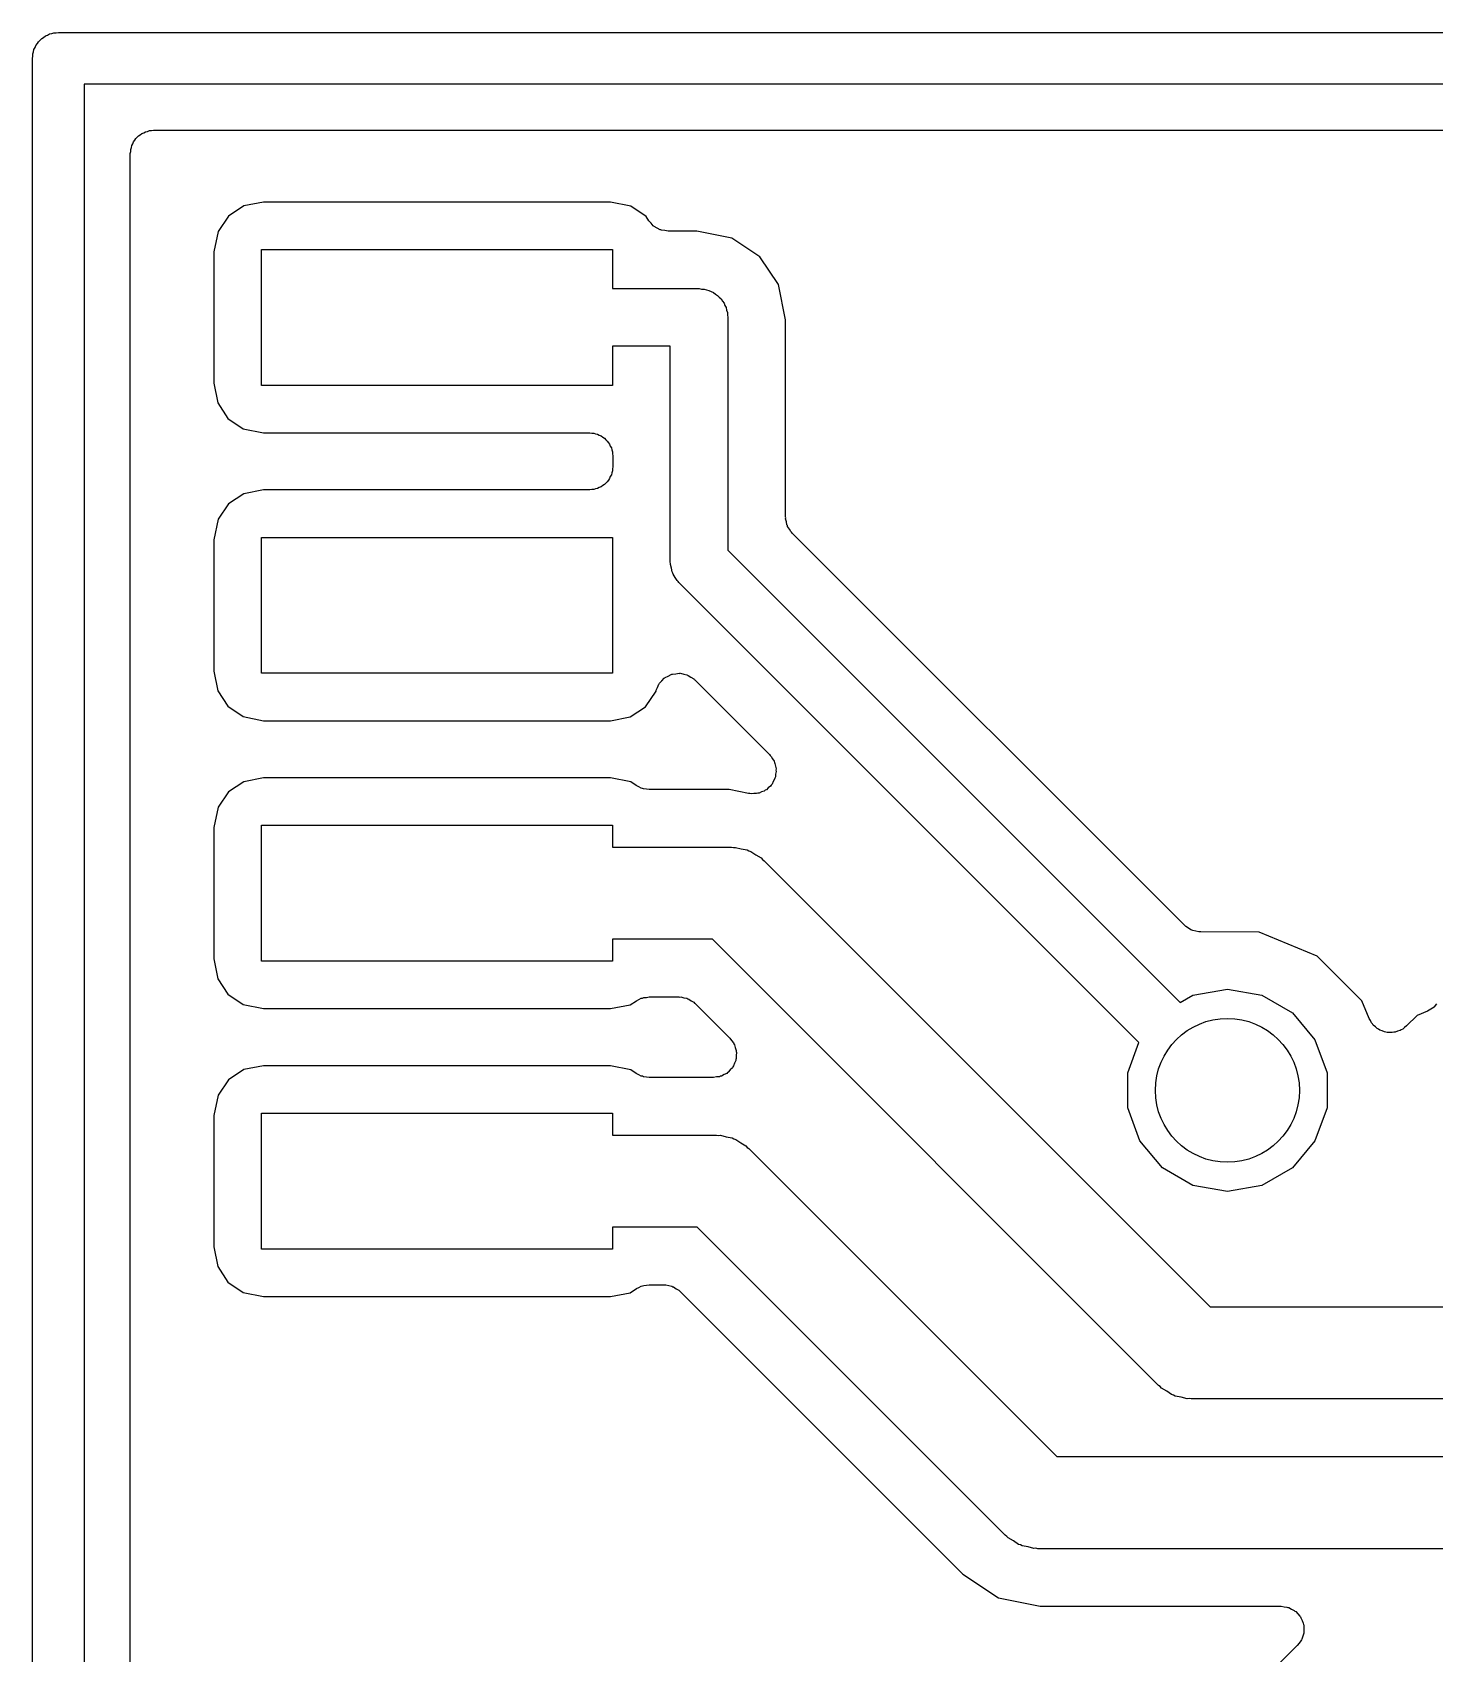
# Model space of a CAD drawing. Extents: x 25.3 to 49.5, y -85 to -25.3.
# Drawn here: x 25.29 to 31.47, y -32.44 to -25.29 of the extents above; entities that cross this region are included whole.
import ezdxf

# ---------------------------------------------------------------- set-up
doc = ezdxf.new("R2010")
doc.units = 0
doc.header["$MEASUREMENT"] = 0
doc.layers.add('BLACK', color=7, linetype='CONTINUOUS')

msp = doc.modelspace()

# ---------------------------------------------------------------- linework, layer by layer
at = {"layer": 'Black'}
for p, q in [((25.3201, -25.3201), (25.3265, -25.3124)), ((25.3265, -25.3124), (25.3352, -25.3074)), ((25.3352, -25.3074), (25.3428, -25.301)), ((25.3428, -25.301), (25.3522, -25.2976)), ((25.3522, -25.2976), (25.3609, -25.2926)), ((25.3609, -25.2926), (25.3708, -25.2909)), ((25.3708, -25.2909), (25.3802, -25.2874)), ((25.3802, -25.2874), (25.3902, -25.2874)), ((25.3902, -25.2874), (25.4, -25.2857)), ((25.4, -25.2857), (49.3649, -25.2857)), ((25.2874, -25.3802), (25.2909, -25.3708)), ((25.2874, -25.3902), (25.2874, -25.3802)), ((25.2909, -25.3708), (25.2926, -25.3609)), ((25.2926, -25.3609), (25.2976, -25.3522)), ((25.2976, -25.3522), (25.301, -25.3428)), ((25.301, -25.3428), (25.3074, -25.3352)), ((25.3074, -25.3352), (25.3124, -25.3265)), ((25.3124, -25.3265), (25.3201, -25.3201)), ((25.2857, -25.4), (25.2874, -25.3902)), ((25.2857, -84.836), (25.2857, -25.4)), ((49.2506, -25.5143), (25.5143, -25.5143)), ((25.5143, -25.5143), (25.5143, -84.7217)), ((25.7481, -25.7481), (25.7538, -25.7413)), ((25.7538, -25.7413), (25.7615, -25.7368)), ((25.7615, -25.7368), (25.7683, -25.7311)), ((25.7683, -25.7311), (25.7767, -25.7281)), ((25.7767, -25.7281), (25.7844, -25.7236)), ((25.7844, -25.7236), (25.7931, -25.7221)), ((25.7931, -25.7221), (25.8015, -25.719)), ((25.8015, -25.719), (25.8103, -25.719)), ((25.8103, -25.719), (25.8191, -25.7175)), ((25.8191, -25.7175), (47.0179, -25.7175)), ((25.7175, -25.8191), (25.719, -25.8103)), ((25.719, -25.8015), (25.7221, -25.7931)), ((25.719, -25.8103), (25.719, -25.8015)), ((25.7221, -25.7931), (25.7236, -25.7844)), ((25.7236, -25.7844), (25.7281, -25.7767)), ((25.7281, -25.7767), (25.7311, -25.7683)), ((25.7311, -25.7683), (25.7368, -25.7615)), ((25.7368, -25.7615), (25.7413, -25.7538)), ((25.7413, -25.7538), (25.7481, -25.7481)), ((25.7175, -33.6993), (25.7175, -25.8191)), ((26.1498, -26.0959), (26.1043, -26.1634)), ((26.2182, -26.051), (26.1498, -26.0959)), ((26.3052, -26.0341), (26.2182, -26.051)), ((27.8347, -26.0341), (26.3052, -26.0341)), ((27.9247, -26.0521), (27.8347, -26.0341)), ((27.9922, -26.0977), (27.9247, -26.0521)), ((28.0043, -26.1162), (27.9922, -26.0977)), ((26.1043, -26.1634), (26.0862, -26.2534)), ((28.0144, -26.1269), (28.0043, -26.1162)), ((28.0239, -26.1382), (28.0144, -26.1269)), ((28.0265, -26.1397), (28.0239, -26.1382)), ((28.0285, -26.1419), (28.0265, -26.1397)), ((28.0417, -26.1485), (28.0285, -26.1419)), ((28.0545, -26.1559), (28.0417, -26.1485)), ((28.0574, -26.1564), (28.0545, -26.1559)), ((28.06, -26.1577), (28.0574, -26.1564)), ((28.0747, -26.1594), (28.06, -26.1577)), ((28.0892, -26.162), (28.0747, -26.1594)), ((28.2161, -26.162), (28.0892, -26.162)), ((28.3711, -26.1928), (28.2161, -26.162)), ((26.2954, -26.8427), (26.2954, -26.2433)), ((26.2954, -26.2433), (27.8448, -26.2433)), ((27.8448, -26.2433), (27.8448, -26.416)), ((28.4941, -26.275), (28.3711, -26.1928)), ((26.0862, -26.2534), (26.0862, -26.833)), ((28.5763, -26.398), (28.4941, -26.275)), ((27.8448, -26.416), (28.2261, -26.416)), ((28.2261, -26.416), (28.237, -26.4179)), ((28.237, -26.4179), (28.2482, -26.4179)), ((28.2482, -26.4179), (28.2586, -26.4217)), ((28.2586, -26.4217), (28.2695, -26.4237)), ((28.2695, -26.4237), (28.2792, -26.4292)), ((28.2792, -26.4292), (28.2896, -26.433)), ((28.2896, -26.433), (28.2981, -26.4402)), ((28.2981, -26.4402), (28.3077, -26.4457)), ((28.3077, -26.4457), (28.3149, -26.4542)), ((28.3149, -26.4542), (28.3234, -26.4614)), ((28.6071, -26.553), (28.5763, -26.398)), ((28.3234, -26.4614), (28.3289, -26.471)), ((28.3289, -26.471), (28.3361, -26.4795)), ((28.3361, -26.4795), (28.3399, -26.4899)), ((28.3399, -26.4899), (28.3454, -26.4996)), ((28.3454, -26.4996), (28.3474, -26.5105)), ((28.3474, -26.5105), (28.3512, -26.5209)), ((28.3512, -26.5209), (28.3512, -26.5321)), ((28.3512, -26.5321), (28.3531, -26.543)), ((28.3531, -26.543), (28.3531, -27.5698)), ((28.6071, -27.4225), (28.6071, -26.553)), ((28.0991, -26.67), (27.8448, -26.67)), ((27.8448, -26.67), (27.8448, -26.8427)), ((28.0991, -27.6224), (28.0991, -26.67)), ((26.0862, -26.833), (26.1031, -26.9199)), ((27.8448, -26.8427), (26.2954, -26.8427)), ((26.1031, -26.9199), (26.148, -26.9883)), ((26.148, -26.9883), (26.2155, -27.0338)), ((26.2155, -27.0338), (26.3055, -27.0519)), ((26.3055, -27.0519), (27.7435, -27.0519)), ((27.7435, -27.0519), (27.7523, -27.0534)), ((27.7523, -27.0534), (27.7611, -27.0534)), ((27.7611, -27.0534), (27.7695, -27.0565)), ((27.7695, -27.0565), (27.7782, -27.058)), ((27.7782, -27.058), (27.7859, -27.0625)), ((27.7859, -27.0625), (27.7943, -27.0655)), ((27.7943, -27.0655), (27.8011, -27.0712)), ((27.8011, -27.0712), (27.8088, -27.0757)), ((27.8088, -27.0757), (27.8145, -27.0825)), ((27.8145, -27.0825), (27.8213, -27.0882)), ((27.8213, -27.0882), (27.8258, -27.0959)), ((27.8258, -27.0959), (27.8315, -27.1027)), ((27.8315, -27.1027), (27.8345, -27.111)), ((27.8345, -27.111), (27.839, -27.1187)), ((27.839, -27.1187), (27.8405, -27.1275)), ((27.8405, -27.1275), (27.8436, -27.1358)), ((27.8436, -27.1358), (27.8436, -27.1447)), ((27.8436, -27.1447), (27.8451, -27.1535)), ((27.8451, -27.1535), (27.8451, -27.2025)), ((27.8345, -27.245), (27.8315, -27.2533)), ((27.839, -27.2373), (27.8345, -27.245)), ((27.8405, -27.2285), (27.839, -27.2373)), ((27.8436, -27.2202), (27.8405, -27.2285)), ((27.8451, -27.2025), (27.8436, -27.2113)), ((27.8436, -27.2113), (27.8436, -27.2202)), ((26.3052, -27.3041), (26.2182, -27.321)), ((27.7435, -27.3041), (26.3052, -27.3041)), ((27.7523, -27.3026), (27.7435, -27.3041)), ((27.7611, -27.3026), (27.7523, -27.3026)), ((27.7695, -27.2995), (27.7611, -27.3026)), ((27.7782, -27.298), (27.7695, -27.2995)), ((27.7859, -27.2935), (27.7782, -27.298)), ((27.7943, -27.2905), (27.7859, -27.2935)), ((27.8011, -27.2848), (27.7943, -27.2905)), ((27.8088, -27.2803), (27.8011, -27.2848)), ((27.8145, -27.2735), (27.8088, -27.2803)), ((27.8213, -27.2678), (27.8145, -27.2735)), ((27.8258, -27.2601), (27.8213, -27.2678)), ((27.8315, -27.2533), (27.8258, -27.2601)), ((26.1498, -27.3659), (26.1043, -27.4334)), ((26.2182, -27.321), (26.1498, -27.3659)), ((26.1043, -27.4334), (26.0862, -27.5234)), ((28.6079, -27.4269), (28.6071, -27.4225)), ((28.6075, -27.4314), (28.6079, -27.4269)), ((28.6109, -27.4442), (28.6075, -27.4314)), ((28.6132, -27.4572), (28.6109, -27.4442)), ((28.6155, -27.4611), (28.6132, -27.4572)), ((26.0862, -27.5234), (26.0862, -28.103)), ((26.2954, -28.1127), (26.2954, -27.5133)), ((26.2954, -27.5133), (27.8448, -27.5133)), ((27.8448, -27.5133), (27.8448, -28.1127)), ((28.6166, -27.4654), (28.6155, -27.4611)), ((28.6242, -27.4763), (28.6166, -27.4654)), ((28.6309, -27.4878), (28.6242, -27.4763)), ((28.6343, -27.4907), (28.6309, -27.4878)), ((28.6369, -27.4943), (28.6343, -27.4907)), ((30.3666, -29.224), (28.6369, -27.4943)), ((28.3531, -27.5698), (30.3483, -29.565)), ((28.1001, -27.6279), (28.0991, -27.6224)), ((28.0996, -27.6335), (28.1001, -27.6279)), ((28.1039, -27.6495), (28.0996, -27.6335)), ((28.1068, -27.6658), (28.1039, -27.6495)), ((28.1096, -27.6707), (28.1068, -27.6658)), ((28.111, -27.6761), (28.1096, -27.6707)), ((28.1205, -27.6897), (28.111, -27.6761)), ((28.1288, -27.704), (28.1205, -27.6897)), ((28.1331, -27.7076), (28.1288, -27.704)), ((28.1363, -27.7122), (28.1331, -27.7076)), ((30.1653, -29.7412), (28.1363, -27.7122)), ((26.0862, -28.103), (26.1031, -28.1899)), ((27.8448, -28.1127), (26.2954, -28.1127)), ((28.0371, -28.1878), (28.0432, -28.1747)), ((28.0432, -28.1747), (28.0485, -28.1612)), ((28.0485, -28.1612), (28.0506, -28.1587)), ((28.0506, -28.1587), (28.052, -28.1558)), ((28.052, -28.1558), (28.0622, -28.1456)), ((28.0622, -28.1456), (28.0718, -28.1347)), ((28.0718, -28.1347), (28.0747, -28.1331)), ((28.0747, -28.1331), (28.077, -28.1308)), ((28.077, -28.1308), (28.0901, -28.1247)), ((28.0901, -28.1247), (28.1027, -28.1178)), ((28.1027, -28.1178), (28.106, -28.1173)), ((28.106, -28.1173), (28.109, -28.1159)), ((28.109, -28.1159), (28.1233, -28.1147)), ((28.1233, -28.1147), (28.1376, -28.1125)), ((28.1376, -28.1125), (28.1408, -28.1131)), ((28.1408, -28.1131), (28.1441, -28.1128)), ((28.1441, -28.1128), (28.1581, -28.1166)), ((28.1581, -28.1166), (28.1722, -28.1194)), ((28.1722, -28.1194), (28.175, -28.1211)), ((28.175, -28.1211), (28.1782, -28.122)), ((28.1782, -28.122), (28.19, -28.1303)), ((28.19, -28.1303), (28.2024, -28.1378)), ((28.2024, -28.1378), (28.2044, -28.1403)), ((28.2044, -28.1403), (28.2071, -28.1422)), ((28.2071, -28.1422), (28.5363, -28.4714)), ((26.1031, -28.1899), (26.148, -28.2583)), ((27.9904, -28.2601), (28.0366, -28.1916)), ((28.0366, -28.1916), (28.0368, -28.191)), ((28.0368, -28.191), (28.0371, -28.1878)), ((26.148, -28.2583), (26.2155, -28.3038)), ((26.2155, -28.3038), (26.3055, -28.3219)), ((27.835, -28.3219), (27.922, -28.305)), ((27.922, -28.305), (27.9904, -28.2601)), ((26.3055, -28.3219), (27.835, -28.3219)), ((28.5363, -28.4714), (28.5395, -28.476)), ((28.5395, -28.476), (28.5437, -28.4796)), ((28.5437, -28.4796), (28.5495, -28.4903)), ((28.5495, -28.4903), (28.5565, -28.5003)), ((28.5565, -28.5003), (28.558, -28.5057)), ((28.558, -28.5057), (28.5607, -28.5106)), ((28.5607, -28.5106), (28.5625, -28.5226)), ((28.5625, -28.5226), (28.5657, -28.5344)), ((26.2182, -28.591), (26.1498, -28.6359)), ((26.3052, -28.5741), (26.2182, -28.591)), ((27.8347, -28.5741), (26.3052, -28.5741)), ((27.9247, -28.5921), (27.8347, -28.5741)), ((27.9488, -28.6084), (27.9247, -28.5921)), ((28.5477, -28.6015), (28.5437, -28.6055)), ((28.5528, -28.5905), (28.5477, -28.6015)), ((28.5591, -28.5801), (28.5528, -28.5905)), ((28.5602, -28.5746), (28.5591, -28.5801)), ((28.5626, -28.5695), (28.5602, -28.5746)), ((28.5636, -28.5574), (28.5626, -28.5695)), ((28.566, -28.5455), (28.5636, -28.5574)), ((28.5657, -28.5344), (28.5652, -28.5399)), ((28.5652, -28.5399), (28.566, -28.5455)), ((26.1498, -28.6359), (26.1043, -28.7034)), ((27.9601, -28.6135), (27.9488, -28.6084)), ((27.9709, -28.6197), (27.9601, -28.6135)), ((27.9761, -28.6206), (27.9709, -28.6197)), ((27.981, -28.6228), (27.9761, -28.6206)), ((27.9934, -28.6236), (27.981, -28.6228)), ((28.0056, -28.6258), (27.9934, -28.6236)), ((28.3587, -28.6258), (28.0056, -28.6258)), ((28.4446, -28.6429), (28.3587, -28.6258)), ((28.4502, -28.643), (28.4446, -28.6429)), ((28.4556, -28.6445), (28.4502, -28.643)), ((28.4677, -28.6434), (28.4556, -28.6445)), ((28.4799, -28.6437), (28.4677, -28.6434)), ((28.4852, -28.6419), (28.4799, -28.6437)), ((28.4907, -28.6414), (28.4852, -28.6419)), ((28.5018, -28.6362), (28.4907, -28.6414)), ((28.5133, -28.6323), (28.5018, -28.6362)), ((28.5177, -28.6288), (28.5133, -28.6323)), ((28.5227, -28.6265), (28.5177, -28.6288)), ((28.5313, -28.6179), (28.5227, -28.6265)), ((28.5408, -28.6102), (28.5313, -28.6179)), ((28.5437, -28.6055), (28.5408, -28.6102)), ((26.1043, -28.7034), (26.0862, -28.7934)), ((26.0862, -28.7934), (26.0862, -29.373)), ((26.2954, -29.3827), (26.2954, -28.7833)), ((26.2954, -28.7833), (27.8448, -28.7833)), ((27.8448, -28.7833), (27.8448, -28.8798)), ((27.8448, -28.8798), (28.3687, -28.8798)), ((28.3687, -28.8798), (28.3775, -28.8814)), ((28.3775, -28.8814), (28.3864, -28.8806)), ((28.3864, -28.8806), (28.412, -28.8874)), ((28.412, -28.8874), (28.4382, -28.8921)), ((28.4382, -28.8921), (28.4459, -28.8965)), ((28.4459, -28.8965), (28.4546, -28.8988)), ((28.4546, -28.8988), (28.4763, -28.9141)), ((28.4763, -28.9141), (28.4993, -28.9273)), ((28.4993, -28.9273), (28.5051, -28.9342)), ((28.5051, -28.9342), (28.5124, -28.9393)), ((28.5124, -28.9393), (30.4802, -30.9071)), ((30.3702, -29.2266), (30.3666, -29.224)), ((30.373, -29.23), (30.3702, -29.2266)), ((30.3845, -29.2366), (30.373, -29.23)), ((30.3955, -29.2443), (30.3845, -29.2366)), ((30.3997, -29.2454), (30.3955, -29.2443)), ((30.4036, -29.2476), (30.3997, -29.2454)), ((30.4167, -29.25), (30.4036, -29.2476)), ((28.2845, -29.2862), (27.8448, -29.2862)), ((27.8448, -29.2862), (27.8448, -29.3827)), ((30.2523, -31.254), (28.2845, -29.2862)), ((30.4295, -29.2534), (30.4167, -29.25)), ((30.4339, -29.253), (30.4295, -29.2534)), ((30.4383, -29.2538), (30.4339, -29.253)), ((30.6956, -29.254), (30.4383, -29.2538)), ((30.9523, -29.3606), (30.6956, -29.254)), ((26.0862, -29.373), (26.1031, -29.4599)), ((27.8448, -29.3827), (26.2954, -29.3827)), ((31.1486, -29.5572), (30.9523, -29.3606)), ((26.1031, -29.4599), (26.148, -29.5283)), ((26.148, -29.5283), (26.2155, -29.5739)), ((30.3483, -29.565), (30.4035, -29.5331)), ((30.4035, -29.5331), (30.5561, -29.5062)), ((30.5561, -29.5062), (30.7087, -29.5331)), ((30.7087, -29.5331), (30.8429, -29.6106)), ((26.2155, -29.5739), (26.3055, -29.5919)), ((26.3055, -29.5919), (27.835, -29.5919)), ((27.835, -29.5919), (27.922, -29.575)), ((27.922, -29.575), (27.9496, -29.5569)), ((27.9496, -29.5569), (27.9604, -29.5522)), ((27.9604, -29.5522), (27.9706, -29.5463)), ((27.9706, -29.5463), (27.9765, -29.5453)), ((27.9765, -29.5453), (27.982, -29.5429)), ((27.982, -29.5429), (27.9938, -29.5422)), ((27.9938, -29.5422), (28.0054, -29.5402)), ((28.0054, -29.5402), (28.1372, -29.5402)), ((28.1372, -29.5402), (28.1416, -29.541)), ((28.1416, -29.541), (28.1461, -29.5406)), ((28.1461, -29.5406), (28.1589, -29.544)), ((28.1589, -29.544), (28.172, -29.5463)), ((28.172, -29.5463), (28.1759, -29.5486)), ((28.1759, -29.5486), (28.1802, -29.5497)), ((28.1802, -29.5497), (28.191, -29.5573)), ((28.191, -29.5573), (28.2025, -29.564)), ((28.2025, -29.564), (28.2054, -29.5674)), ((28.2054, -29.5674), (28.2091, -29.57)), ((28.2091, -29.57), (28.3615, -29.7224)), ((31.1809, -29.6354), (31.1486, -29.5572)), ((31.438, -29.6037), (31.3924, -29.6226)), ((31.4386, -29.6033), (31.438, -29.6037)), ((31.4393, -29.6032), (31.4386, -29.6033)), ((31.4534, -29.5939), (31.4393, -29.6032)), ((31.4678, -29.5848), (31.4534, -29.5939)), ((31.4682, -29.5842), (31.4678, -29.5848)), ((31.4688, -29.5838), (31.4682, -29.5842)), ((31.479, -29.5702), (31.4688, -29.5838)), ((30.8429, -29.6106), (30.9425, -29.7293)), ((31.1869, -29.6448), (31.1809, -29.6354)), ((31.1916, -29.6549), (31.1869, -29.6448)), ((31.1963, -29.6595), (31.1916, -29.6549)), ((31.1998, -29.6652), (31.1963, -29.6595)), ((31.2087, -29.6719), (31.1998, -29.6652)), ((31.2165, -29.6798), (31.2087, -29.6719)), ((31.3375, -29.6748), (31.3293, -29.6823)), ((31.3466, -29.6684), (31.3375, -29.6748)), ((31.3924, -29.6226), (31.3466, -29.6684)), ((28.3615, -29.7224), (28.3691, -29.7332)), ((28.3691, -29.7332), (28.3776, -29.7434)), ((28.3776, -29.7434), (28.3792, -29.7476)), ((28.3792, -29.7476), (28.3817, -29.7513)), ((30.1167, -29.8749), (30.1653, -29.7412)), ((30.9425, -29.7293), (30.9955, -29.8749)), ((31.2225, -29.6826), (31.2165, -29.6798)), ((31.2278, -29.6867), (31.2225, -29.6826)), ((31.2384, -29.69), (31.2278, -29.6867)), ((31.2485, -29.6947), (31.2384, -29.69)), ((31.2551, -29.6953), (31.2485, -29.6947)), ((31.2614, -29.6973), (31.2551, -29.6953)), ((31.2726, -29.6968), (31.2614, -29.6973)), ((31.2836, -29.6978), (31.2726, -29.6968)), ((31.2901, -29.6961), (31.2836, -29.6978)), ((31.2967, -29.6958), (31.2901, -29.6961)), ((31.307, -29.6915), (31.2967, -29.6958)), ((31.3177, -29.6887), (31.307, -29.6915)), ((31.3232, -29.6849), (31.3177, -29.6887)), ((31.3293, -29.6823), (31.3232, -29.6849)), ((28.3817, -29.7513), (28.3852, -29.7641)), ((28.3878, -29.8205), (28.3822, -29.8325)), ((28.3852, -29.7641), (28.3897, -29.7766)), ((28.3882, -29.816), (28.3878, -29.8205)), ((28.3897, -29.8118), (28.3882, -29.816)), ((28.3897, -29.7766), (28.3897, -29.781)), ((28.3897, -29.781), (28.3909, -29.7853)), ((28.3909, -29.7853), (28.3897, -29.7986)), ((28.3897, -29.7986), (28.3897, -29.8118)), ((26.2182, -29.861), (26.1498, -29.9059)), ((26.3052, -29.8441), (26.2182, -29.861)), ((27.8347, -29.8441), (26.3052, -29.8441)), ((27.9247, -29.8621), (27.8347, -29.8441)), ((27.9488, -29.8784), (27.9247, -29.8621)), ((27.9601, -29.8835), (27.9488, -29.8784)), ((27.9709, -29.8897), (27.9601, -29.8835)), ((27.9761, -29.8906), (27.9709, -29.8897)), ((27.981, -29.8928), (27.9761, -29.8906)), ((28.32, -29.8904), (28.3159, -29.8923)), ((28.3244, -29.8897), (28.32, -29.8904)), ((28.3359, -29.883), (28.3244, -29.8897)), ((28.3479, -29.8774), (28.3359, -29.883)), ((28.3511, -29.8743), (28.3479, -29.8774)), ((28.3549, -29.872), (28.3511, -29.8743)), ((28.3635, -29.8619), (28.3549, -29.872)), ((28.3729, -29.8525), (28.3635, -29.8619)), ((28.3748, -29.8484), (28.3729, -29.8525)), ((28.3776, -29.845), (28.3748, -29.8484)), ((28.3822, -29.8325), (28.3776, -29.845)), ((30.1167, -30.0299), (30.1167, -29.8749)), ((30.9955, -29.8749), (30.9955, -30.0299)), ((26.1498, -29.9059), (26.1043, -29.9734)), ((27.9934, -29.8936), (27.981, -29.8928)), ((28.0056, -29.8958), (27.9934, -29.8936)), ((28.2896, -29.8958), (28.0056, -29.8958)), ((28.3027, -29.8935), (28.2896, -29.8958)), ((28.3159, -29.8923), (28.3027, -29.8935)), ((26.1043, -29.9734), (26.0862, -30.0634)), ((30.1697, -30.1755), (30.1167, -30.0299)), ((30.9955, -30.0299), (30.9425, -30.1755)), ((26.0862, -30.0634), (26.0862, -30.643)), ((26.2954, -30.6527), (26.2954, -30.0533)), ((26.2954, -30.0533), (27.8448, -30.0533)), ((27.8448, -30.0533), (27.8448, -30.1498)), ((27.8448, -30.1498), (28.3023, -30.1498)), ((28.3023, -30.1498), (28.3111, -30.1514)), ((28.3111, -30.1514), (28.32, -30.1506)), ((28.32, -30.1506), (28.3456, -30.1574)), ((28.3456, -30.1574), (28.3718, -30.1621)), ((28.3718, -30.1621), (28.3795, -30.1665)), ((28.3795, -30.1665), (28.3882, -30.1688)), ((28.3882, -30.1688), (28.4099, -30.1841)), ((30.2693, -30.2942), (30.1697, -30.1755)), ((30.9425, -30.1755), (30.8429, -30.2942)), ((28.4099, -30.1841), (28.4329, -30.1973)), ((28.4329, -30.1973), (28.4387, -30.2042)), ((28.4387, -30.2042), (28.446, -30.2093)), ((28.446, -30.2093), (29.8045, -31.5678)), ((30.4035, -30.3717), (30.2693, -30.2942)), ((30.8429, -30.2942), (30.7087, -30.3717)), ((30.5561, -30.3986), (30.4035, -30.3717)), ((30.7087, -30.3717), (30.5561, -30.3986)), ((28.2181, -30.5562), (27.8448, -30.5562)), ((27.8448, -30.5562), (27.8448, -30.6527)), ((29.5766, -31.9147), (28.2181, -30.5562)), ((26.0862, -30.643), (26.1031, -30.7299)), ((27.8448, -30.6527), (26.2954, -30.6527)), ((26.1031, -30.7299), (26.148, -30.7983)), ((26.148, -30.7983), (26.2155, -30.8438)), ((27.9604, -30.8222), (27.9706, -30.8163)), ((27.9706, -30.8163), (27.9765, -30.8153)), ((27.9765, -30.8153), (27.982, -30.8129)), ((27.982, -30.8129), (27.9938, -30.8122)), ((27.9938, -30.8122), (28.0054, -30.8102)), ((28.0054, -30.8102), (28.0708, -30.8102)), ((28.0708, -30.8102), (28.0752, -30.811)), ((28.0752, -30.811), (28.0797, -30.8106)), ((28.0797, -30.8106), (28.0925, -30.814)), ((28.0925, -30.814), (28.1056, -30.8163)), ((28.1056, -30.8163), (28.1095, -30.8186)), ((28.1095, -30.8186), (28.1138, -30.8197)), ((28.1138, -30.8197), (28.1246, -30.8273)), ((26.2155, -30.8438), (26.3055, -30.8619)), ((26.3055, -30.8619), (27.835, -30.8619)), ((27.835, -30.8619), (27.922, -30.845)), ((27.922, -30.845), (27.9496, -30.8269)), ((27.9496, -30.8269), (27.9604, -30.8222)), ((28.1246, -30.8273), (28.1361, -30.834)), ((28.1361, -30.834), (28.139, -30.8374)), ((28.139, -30.8374), (28.1427, -30.84)), ((28.1427, -30.84), (29.3899, -32.0872)), ((30.4802, -30.9071), (42.5727, -30.9071)), ((30.2596, -31.2591), (30.2523, -31.254)), ((30.2654, -31.266), (30.2596, -31.2591)), ((30.2884, -31.2792), (30.2654, -31.266)), ((30.3101, -31.2945), (30.2884, -31.2792)), ((30.3188, -31.2968), (30.3101, -31.2945)), ((30.3265, -31.3012), (30.3188, -31.2968)), ((30.3527, -31.3059), (30.3265, -31.3012)), ((30.3783, -31.3127), (30.3527, -31.3059)), ((30.3872, -31.3119), (30.3783, -31.3127)), ((30.396, -31.3135), (30.3872, -31.3119)), ((42.6569, -31.3135), (30.396, -31.3135)), ((29.8045, -31.5678), (43.4878, -31.5678)), ((29.5839, -31.9198), (29.5766, -31.9147)), ((29.5897, -31.9267), (29.5839, -31.9198)), ((29.6127, -31.9399), (29.5897, -31.9267)), ((29.6344, -31.9552), (29.6127, -31.9399)), ((29.6431, -31.9575), (29.6344, -31.9552)), ((29.6508, -31.9619), (29.6431, -31.9575)), ((29.677, -31.9666), (29.6508, -31.9619)), ((29.7026, -31.9734), (29.677, -31.9666)), ((29.7115, -31.9726), (29.7026, -31.9734)), ((29.7203, -31.9742), (29.7115, -31.9726)), ((43.572, -31.9742), (29.7203, -31.9742)), ((29.3899, -32.0872), (29.5461, -32.1916)), ((29.5461, -32.1916), (29.7303, -32.2282)), ((29.7303, -32.2282), (30.7927, -32.2282)), ((30.7927, -32.2282), (30.8058, -32.2305)), ((30.8058, -32.2305), (30.819, -32.2317)), ((30.819, -32.2317), (30.8231, -32.2336)), ((30.8231, -32.2336), (30.8275, -32.2343)), ((30.8275, -32.2343), (30.839, -32.241)), ((30.839, -32.241), (30.851, -32.2466)), ((30.851, -32.2466), (30.8542, -32.2497)), ((30.8542, -32.2497), (30.858, -32.252)), ((30.858, -32.252), (30.8666, -32.2621)), ((30.8666, -32.2621), (30.876, -32.2715)), ((30.876, -32.2715), (30.8779, -32.2756)), ((30.8779, -32.2756), (30.8807, -32.279)), ((30.8807, -32.279), (30.8853, -32.2915)), ((30.8853, -32.2915), (30.8909, -32.3035)), ((30.8909, -32.3035), (30.8913, -32.308)), ((30.8913, -32.308), (30.8928, -32.3122)), ((30.8928, -32.3122), (30.8928, -32.3254)), ((30.8722, -32.3908), (30.8646, -32.4016)), ((30.8807, -32.3806), (30.8722, -32.3908)), ((30.8823, -32.3764), (30.8807, -32.3806)), ((30.8848, -32.3727), (30.8823, -32.3764)), ((30.8883, -32.3599), (30.8848, -32.3727)), ((30.8928, -32.3474), (30.8883, -32.3599)), ((30.8928, -32.3254), (30.894, -32.3387)), ((30.894, -32.3387), (30.8928, -32.343)), ((30.8928, -32.343), (30.8928, -32.3474)), ((30.8646, -32.4016), (28.1939, -35.0723))]:
    msp.add_line(p, q, dxfattribs=at)
msp.add_circle((30.5561, -29.9524), 0.3175, dxfattribs=at)

doc.saveas('drawing.dxf')
